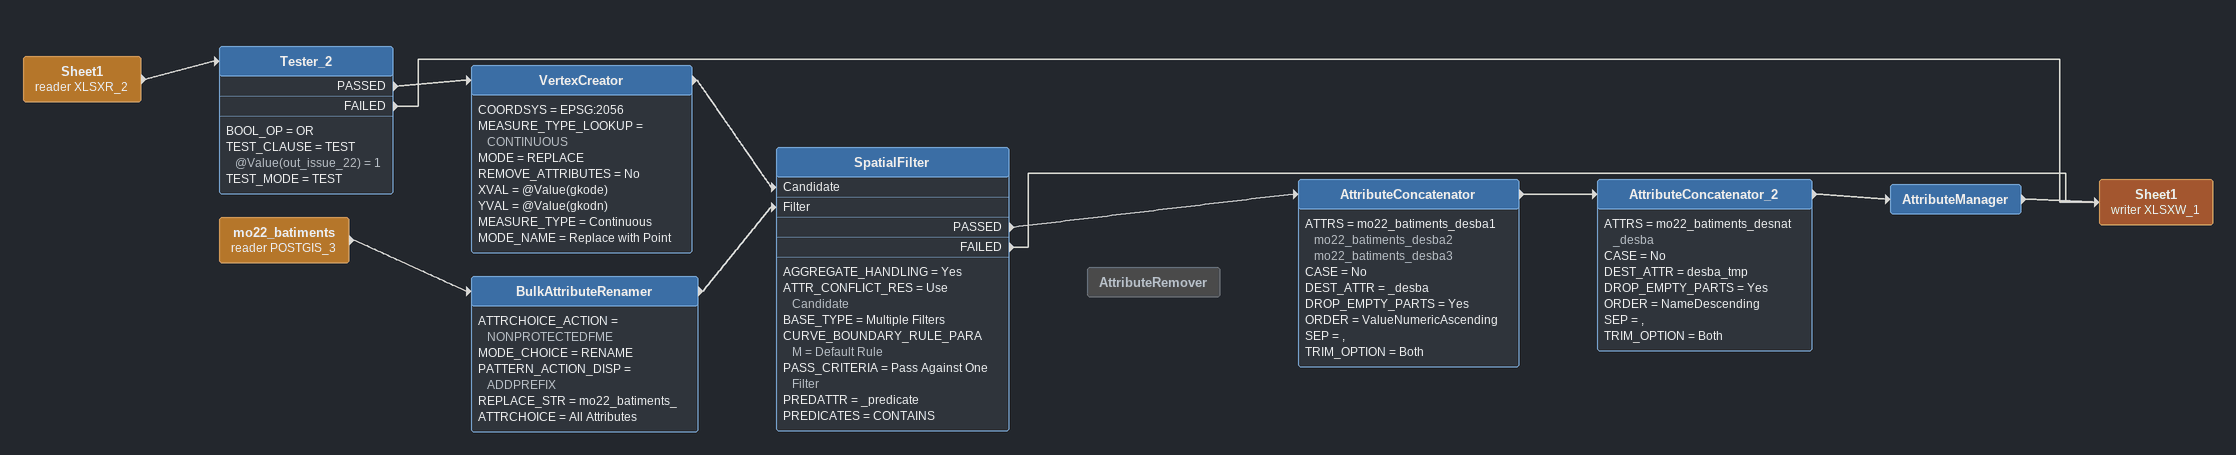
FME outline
Sheet1 (reader XLSXR_2)
    -> Tester_2
Tester_2
    BOOL_OP = OR
    TEST_CLAUSE = TEST @Value(out_issue_22) = 1
    TEST_MODE = TEST
    PASSED -> VertexCreator
    FAILED -> Sheet1 (writer XLSXW_1)
VertexCreator
    COORDSYS = EPSG:2056
    MEASURE_TYPE_LOOKUP = CONTINUOUS
    MODE = REPLACE
    REMOVE_ATTRIBUTES = No
    XVAL = @Value(gkode)
    YVAL = @Value(gkodn)
    MEASURE_TYPE = Continuous
    MODE_NAME = Replace with Point
    -> SpatialFilter [Candidate]
mo22_batiments (reader POSTGIS_3)
    -> BulkAttributeRenamer
BulkAttributeRenamer
    ATTRCHOICE_ACTION = NONPROTECTEDFME
    MODE_CHOICE = RENAME
    PATTERN_ACTION_DISP = ADDPREFIX
    REPLACE_STR = mo22_batiments_
    ATTRCHOICE = All Attributes
    -> SpatialFilter [Filter]
SpatialFilter
    AGGREGATE_HANDLING = Yes
    ATTR_CONFLICT_RES = Use Candidate
    BASE_TYPE = Multiple Filters
    CURVE_BOUNDARY_RULE_PARAM = Default Rule
    PASS_CRITERIA = Pass Against One Filter
    PREDATTR = _predicate
    PREDICATES = CONTAINS
    PASSED -> AttributeConcatenator
    FAILED -> Sheet1 (writer XLSXW_1)
AttributeConcatenator
    ATTRS = mo22_batiments_desba1 mo22_batiments_desba2 mo22_batiments_desba3
    CASE = No
    DEST_ATTR = _desba
    DROP_EMPTY_PARTS = Yes
    ORDER = ValueNumericAscending
    SEP = ,
    TRIM_OPTION = Both
    -> AttributeConcatenator_2
AttributeConcatenator_2
    ATTRS = mo22_batiments_desnat _desba
    CASE = No
    DEST_ATTR = desba_tmp
    DROP_EMPTY_PARTS = Yes
    ORDER = NameDescending
    SEP = ,
    TRIM_OPTION = Both
    -> AttributeManager
AttributeManager
    -> Sheet1 (writer XLSXW_1)
Sheet1 (writer XLSXW_1)
AttributeRemover [off]
